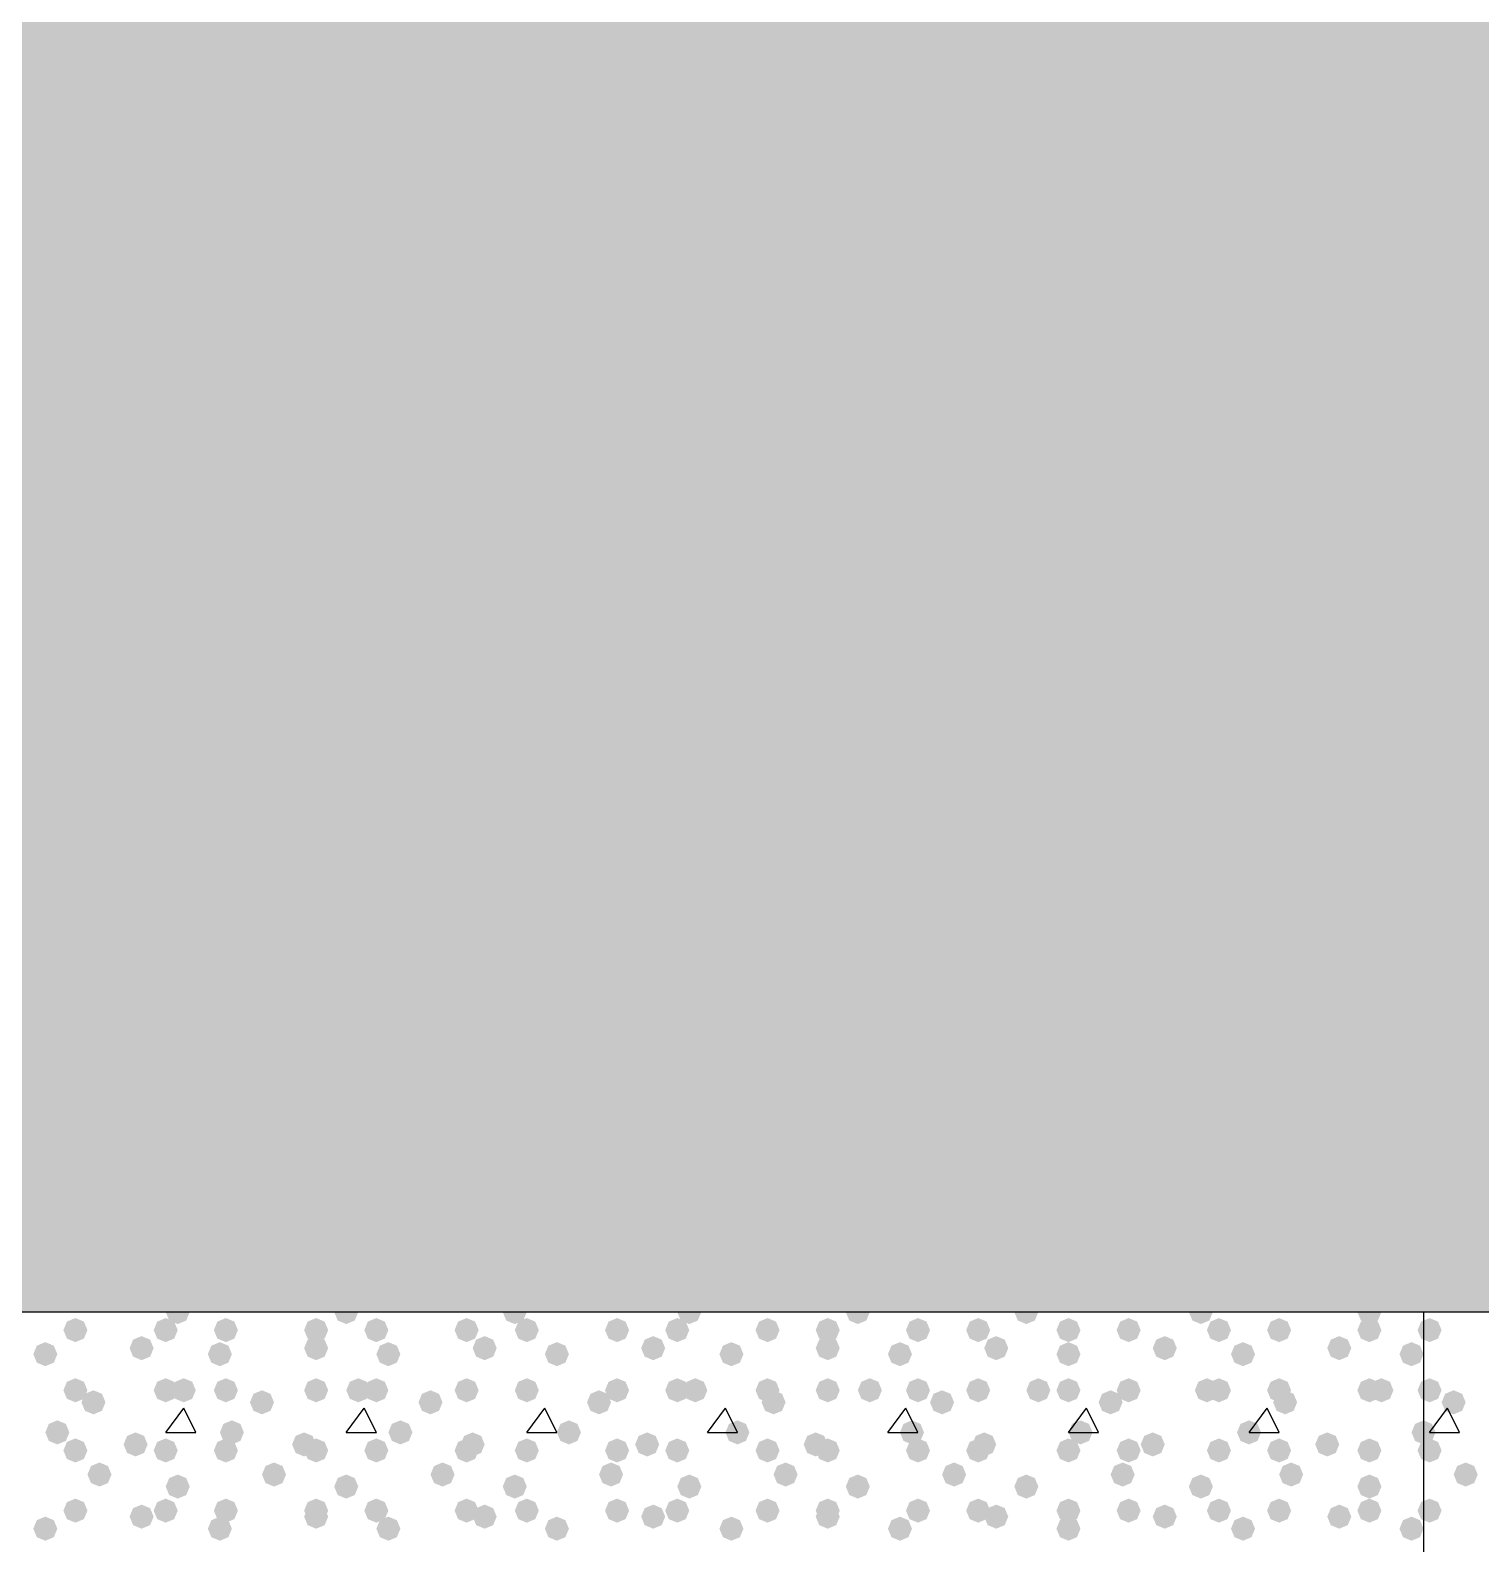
# Model space of a CAD drawing. Header units: millimetres. Extents: x 0 to 420, y 0 to 297.
# Drawn here: x 247.63 to 257.83, y 199.62 to 210.27 of the extents above; entities that cross this region are included whole.
import ezdxf

# ---------------------------------------------------------------- set-up
doc = ezdxf.new("R2010")
doc.units = ezdxf.units.MM
doc.layers.get('0').update_dxf_attribs({"linetype": 'CONTINUOUS'})

msp = doc.modelspace()

# ---------------------------------------------------------------- hatches: boundary and pattern name
at = {"true_color": 0x000008}
h = msp.add_hatch(color=0, dxfattribs=at)
h.paths.add_polyline_path([(378.544667, 220.345), (217.17, 220.345), (378.544667, 201.252667)], flags=0)
h.paths.add_polyline_path([(217.17, 220.345), (378.544667, 201.252667), (217.17, 201.252667)], flags=0)
for points in [[(248.750667, 201.252667), (248.725796, 201.192871), (248.666, 201.168), (248.606204, 201.192871), (248.581333, 201.252667), (248.606204, 201.312462), (248.666, 201.337333), (248.725796, 201.312463)], [(249.936, 201.252667), (249.911129, 201.192871), (249.851333, 201.168), (249.791538, 201.192871), (249.766667, 201.252667), (249.791537, 201.312462), (249.851333, 201.337333), (249.911129, 201.312463)], [(251.121333, 201.252667), (251.096462, 201.192871), (251.036667, 201.168), (250.976871, 201.192871), (250.952, 201.252667), (250.976871, 201.312462), (251.036667, 201.337333), (251.096462, 201.312463)], [(252.349, 201.252667), (252.324129, 201.192871), (252.264333, 201.168), (252.204538, 201.192871), (252.179667, 201.252667), (252.204537, 201.312462), (252.264333, 201.337333), (252.324129, 201.312463)], [(253.534333, 201.252667), (253.509462, 201.192871), (253.449667, 201.168), (253.389871, 201.192871), (253.365, 201.252667), (253.389871, 201.312462), (253.449667, 201.337333), (253.509462, 201.312463)], [(254.719667, 201.252667), (254.694796, 201.192871), (254.635, 201.168), (254.575204, 201.192871), (254.550333, 201.252667), (254.575204, 201.312462), (254.635, 201.337333), (254.694796, 201.312463)], [(255.947333, 201.252667), (255.922462, 201.192871), (255.862667, 201.168), (255.802871, 201.192871), (255.778, 201.252667), (255.802871, 201.312462), (255.862667, 201.337333), (255.922462, 201.312463)], [(257.132667, 201.252667), (257.107796, 201.192871), (257.048, 201.168), (256.988204, 201.192871), (256.963333, 201.252667), (256.988204, 201.312462), (257.048, 201.337333), (257.107796, 201.312463)], [(248.031, 201.125667), (248.006129, 201.065871), (247.946333, 201.041), (247.886538, 201.065871), (247.861667, 201.125667), (247.886537, 201.185462), (247.946333, 201.210333), (248.006129, 201.185463)], [(248.666, 201.125667), (248.641129, 201.065871), (248.581333, 201.041), (248.521538, 201.065871), (248.496667, 201.125667), (248.521537, 201.185462), (248.581333, 201.210333), (248.641129, 201.185463)], [(249.089333, 201.125667), (249.064462, 201.065871), (249.004667, 201.041), (248.944871, 201.065871), (248.92, 201.125667), (248.944871, 201.185462), (249.004667, 201.210333), (249.064462, 201.185463)], [(249.724333, 201.125667), (249.699462, 201.065871), (249.639667, 201.041), (249.579871, 201.065871), (249.555, 201.125667), (249.579871, 201.185462), (249.639667, 201.210333), (249.699462, 201.185463)], [(250.147667, 201.125667), (250.122796, 201.065871), (250.063, 201.041), (250.003204, 201.065871), (249.978333, 201.125667), (250.003204, 201.185462), (250.063, 201.210333), (250.122796, 201.185463)], [(250.782667, 201.125667), (250.757796, 201.065871), (250.698, 201.041), (250.638204, 201.065871), (250.613333, 201.125667), (250.638204, 201.185462), (250.698, 201.210333), (250.757796, 201.185463)], [(251.206, 201.125667), (251.181129, 201.065871), (251.121333, 201.041), (251.061538, 201.065871), (251.036667, 201.125667), (251.061537, 201.185462), (251.121333, 201.210333), (251.181129, 201.185463)], [(251.841, 201.125667), (251.816129, 201.065871), (251.756333, 201.041), (251.696538, 201.065871), (251.671667, 201.125667), (251.696537, 201.185462), (251.756333, 201.210333), (251.816129, 201.185463)], [(252.264333, 201.125667), (252.239463, 201.065871), (252.179667, 201.041), (252.119871, 201.065871), (252.095, 201.125667), (252.119871, 201.185462), (252.179667, 201.210333), (252.239462, 201.185463)], [(252.899333, 201.125667), (252.874462, 201.065871), (252.814667, 201.041), (252.754871, 201.065871), (252.73, 201.125667), (252.754871, 201.185462), (252.814667, 201.210333), (252.874462, 201.185463)], [(253.322667, 201.125667), (253.297796, 201.065871), (253.238, 201.041), (253.178204, 201.065871), (253.153333, 201.125667), (253.178204, 201.185462), (253.238, 201.210333), (253.297796, 201.185463)], [(253.957667, 201.125667), (253.932796, 201.065871), (253.873, 201.041), (253.813204, 201.065871), (253.788333, 201.125667), (253.813204, 201.185462), (253.873, 201.210333), (253.932796, 201.185463)], [(254.381, 201.125667), (254.356129, 201.065871), (254.296333, 201.041), (254.236538, 201.065871), (254.211667, 201.125667), (254.236537, 201.185462), (254.296333, 201.210333), (254.356129, 201.185463)], [(255.016, 201.125667), (254.991129, 201.065871), (254.931333, 201.041), (254.871538, 201.065871), (254.846667, 201.125667), (254.871537, 201.185462), (254.931333, 201.210333), (254.991129, 201.185463)], [(255.439333, 201.125667), (255.414463, 201.065871), (255.354667, 201.041), (255.294871, 201.065871), (255.27, 201.125667), (255.294871, 201.185462), (255.354667, 201.210333), (255.414462, 201.185463)], [(256.074333, 201.125667), (256.049463, 201.065871), (255.989667, 201.041), (255.929871, 201.065871), (255.905, 201.125667), (255.929871, 201.185462), (255.989667, 201.210333), (256.049462, 201.185463)], [(256.497667, 201.125667), (256.472796, 201.065871), (256.413, 201.041), (256.353204, 201.065871), (256.328333, 201.125667), (256.353204, 201.185462), (256.413, 201.210333), (256.472796, 201.185463)], [(257.132667, 201.125667), (257.107796, 201.065871), (257.048, 201.041), (256.988204, 201.065871), (256.963333, 201.125667), (256.988204, 201.185462), (257.048, 201.210333), (257.107796, 201.185463)], [(247.819333, 200.956333), (247.794463, 200.896537), (247.734667, 200.871667), (247.674871, 200.896537), (247.65, 200.956333), (247.674871, 201.016129), (247.734667, 201.041), (247.794462, 201.016129)], [(248.496667, 200.998667), (248.471796, 200.938871), (248.412, 200.914), (248.352204, 200.938871), (248.327333, 200.998667), (248.352204, 201.058462), (248.412, 201.083333), (248.471796, 201.058463)], [(249.047, 200.956333), (249.022129, 200.896537), (248.962333, 200.871667), (248.902537, 200.896537), (248.877667, 200.956333), (248.902537, 201.016129), (248.962333, 201.041), (249.022129, 201.016129)], [(249.724333, 200.998667), (249.699462, 200.938871), (249.639667, 200.914), (249.579871, 200.938871), (249.555, 200.998667), (249.579871, 201.058462), (249.639667, 201.083333), (249.699462, 201.058463)], [(250.232333, 200.956333), (250.207462, 200.896537), (250.147667, 200.871667), (250.087871, 200.896537), (250.063, 200.956333), (250.087871, 201.016129), (250.147667, 201.041), (250.207462, 201.016129)], [(250.909667, 200.998667), (250.884796, 200.938871), (250.825, 200.914), (250.765204, 200.938871), (250.740333, 200.998667), (250.765204, 201.058462), (250.825, 201.083333), (250.884796, 201.058463)], [(251.417667, 200.956333), (251.392796, 200.896537), (251.333, 200.871667), (251.273204, 200.896537), (251.248333, 200.956333), (251.273204, 201.016129), (251.333, 201.041), (251.392796, 201.016129)], [(252.095, 200.998667), (252.070129, 200.938871), (252.010333, 200.914), (251.950538, 200.938871), (251.925667, 200.998667), (251.950537, 201.058462), (252.010333, 201.083333), (252.070129, 201.058463)], [(252.645333, 200.956333), (252.620462, 200.896537), (252.560667, 200.871667), (252.500871, 200.896537), (252.476, 200.956333), (252.500871, 201.016129), (252.560667, 201.041), (252.620462, 201.016129)], [(253.322667, 200.998667), (253.297796, 200.938871), (253.238, 200.914), (253.178204, 200.938871), (253.153333, 200.998667), (253.178204, 201.058462), (253.238, 201.083333), (253.297796, 201.058463)], [(253.830667, 200.956333), (253.805796, 200.896537), (253.746, 200.871667), (253.686204, 200.896537), (253.661333, 200.956333), (253.686204, 201.016129), (253.746, 201.041), (253.805796, 201.016129)], [(254.508, 200.998667), (254.483129, 200.938871), (254.423333, 200.914), (254.363538, 200.938871), (254.338667, 200.998667), (254.363537, 201.058462), (254.423333, 201.083333), (254.483129, 201.058463)], [(255.016, 200.956333), (254.991129, 200.896537), (254.931333, 200.871667), (254.871538, 200.896537), (254.846667, 200.956333), (254.871537, 201.016129), (254.931333, 201.041), (254.991129, 201.016129)], [(255.693333, 200.998667), (255.668462, 200.938871), (255.608667, 200.914), (255.548871, 200.938871), (255.524, 200.998667), (255.548871, 201.058462), (255.608667, 201.083333), (255.668462, 201.058463)], [(256.243667, 200.956333), (256.218796, 200.896537), (256.159, 200.871667), (256.099204, 200.896537), (256.074333, 200.956333), (256.099204, 201.016129), (256.159, 201.041), (256.218796, 201.016129)], [(256.921, 200.998667), (256.896129, 200.938871), (256.836333, 200.914), (256.776538, 200.938871), (256.751667, 200.998667), (256.776537, 201.058462), (256.836333, 201.083333), (256.896129, 201.058463)], [(257.429, 200.956333), (257.404129, 200.896537), (257.344333, 200.871667), (257.284538, 200.896537), (257.259667, 200.956333), (257.284537, 201.016129), (257.344333, 201.041), (257.404129, 201.016129)], [(248.031, 200.702333), (248.006129, 200.642537), (247.946333, 200.617667), (247.886538, 200.642537), (247.861667, 200.702333), (247.886537, 200.762129), (247.946333, 200.787), (248.006129, 200.762129)], [(248.158, 200.617667), (248.133129, 200.557871), (248.073333, 200.533), (248.013537, 200.557871), (247.988667, 200.617667), (248.013537, 200.677462), (248.073333, 200.702333), (248.133129, 200.677463)], [(248.666, 200.702333), (248.641129, 200.642537), (248.581333, 200.617667), (248.521538, 200.642537), (248.496667, 200.702333), (248.521537, 200.762129), (248.581333, 200.787), (248.641129, 200.762129)], [(248.793, 200.702333), (248.768129, 200.642537), (248.708333, 200.617667), (248.648538, 200.642537), (248.623667, 200.702333), (248.648537, 200.762129), (248.708333, 200.787), (248.768129, 200.762129)], [(249.089333, 200.702333), (249.064462, 200.642537), (249.004667, 200.617667), (248.944871, 200.642537), (248.92, 200.702333), (248.944871, 200.762129), (249.004667, 200.787), (249.064462, 200.762129)], [(249.343333, 200.617667), (249.318463, 200.557871), (249.258667, 200.533), (249.198871, 200.557871), (249.174, 200.617667), (249.198871, 200.677462), (249.258667, 200.702333), (249.318462, 200.677463)], [(249.724333, 200.702333), (249.699462, 200.642537), (249.639667, 200.617667), (249.579871, 200.642537), (249.555, 200.702333), (249.579871, 200.762129), (249.639667, 200.787), (249.699462, 200.762129)], [(250.020667, 200.702333), (249.995796, 200.642537), (249.936, 200.617667), (249.876204, 200.642537), (249.851333, 200.702333), (249.876204, 200.762129), (249.936, 200.787), (249.995796, 200.762129)], [(250.147667, 200.702333), (250.122796, 200.642537), (250.063, 200.617667), (250.003204, 200.642537), (249.978333, 200.702333), (250.003204, 200.762129), (250.063, 200.787), (250.122796, 200.762129)], [(250.528667, 200.617667), (250.503796, 200.557871), (250.444, 200.533), (250.384204, 200.557871), (250.359333, 200.617667), (250.384204, 200.677462), (250.444, 200.702333), (250.503796, 200.677463)], [(250.782667, 200.702333), (250.757796, 200.642537), (250.698, 200.617667), (250.638204, 200.642537), (250.613333, 200.702333), (250.638204, 200.762129), (250.698, 200.787), (250.757796, 200.762129)], [(251.206, 200.702333), (251.181129, 200.642537), (251.121333, 200.617667), (251.061538, 200.642537), (251.036667, 200.702333), (251.061537, 200.762129), (251.121333, 200.787), (251.181129, 200.762129)], [(251.206, 200.702333), (251.181129, 200.642537), (251.121333, 200.617667), (251.061538, 200.642537), (251.036667, 200.702333), (251.061537, 200.762129), (251.121333, 200.787), (251.181129, 200.762129)], [(251.714, 200.617667), (251.689129, 200.557871), (251.629333, 200.533), (251.569538, 200.557871), (251.544667, 200.617667), (251.569537, 200.677462), (251.629333, 200.702333), (251.689129, 200.677463)], [(251.841, 200.702333), (251.816129, 200.642537), (251.756333, 200.617667), (251.696538, 200.642537), (251.671667, 200.702333), (251.696537, 200.762129), (251.756333, 200.787), (251.816129, 200.762129)], [(252.264333, 200.702333), (252.239463, 200.642537), (252.179667, 200.617667), (252.119871, 200.642537), (252.095, 200.702333), (252.119871, 200.762129), (252.179667, 200.787), (252.239462, 200.762129)], [(252.391333, 200.702333), (252.366462, 200.642537), (252.306667, 200.617667), (252.246871, 200.642537), (252.222, 200.702333), (252.246871, 200.762129), (252.306667, 200.787), (252.366462, 200.762129)], [(252.899333, 200.702333), (252.874462, 200.642537), (252.814667, 200.617667), (252.754871, 200.642537), (252.73, 200.702333), (252.754871, 200.762129), (252.814667, 200.787), (252.874462, 200.762129)], [(252.941667, 200.617667), (252.916796, 200.557871), (252.857, 200.533), (252.797204, 200.557871), (252.772333, 200.617667), (252.797204, 200.677462), (252.857, 200.702333), (252.916796, 200.677463)], [(253.322667, 200.702333), (253.297796, 200.642537), (253.238, 200.617667), (253.178204, 200.642537), (253.153333, 200.702333), (253.178204, 200.762129), (253.238, 200.787), (253.297796, 200.762129)], [(253.619, 200.702333), (253.594129, 200.642537), (253.534333, 200.617667), (253.474538, 200.642537), (253.449667, 200.702333), (253.474537, 200.762129), (253.534333, 200.787), (253.594129, 200.762129)], [(253.957667, 200.702333), (253.932796, 200.642537), (253.873, 200.617667), (253.813204, 200.642537), (253.788333, 200.702333), (253.813204, 200.762129), (253.873, 200.787), (253.932796, 200.762129)], [(254.127, 200.617667), (254.102129, 200.557871), (254.042333, 200.533), (253.982537, 200.557871), (253.957667, 200.617667), (253.982537, 200.677462), (254.042333, 200.702333), (254.102129, 200.677463)], [(254.381, 200.702333), (254.356129, 200.642537), (254.296333, 200.617667), (254.236538, 200.642537), (254.211667, 200.702333), (254.236537, 200.762129), (254.296333, 200.787), (254.356129, 200.762129)], [(254.804333, 200.702333), (254.779462, 200.642537), (254.719667, 200.617667), (254.659871, 200.642537), (254.635, 200.702333), (254.659871, 200.762129), (254.719667, 200.787), (254.779462, 200.762129)], [(255.016, 200.702333), (254.991129, 200.642537), (254.931333, 200.617667), (254.871538, 200.642537), (254.846667, 200.702333), (254.871537, 200.762129), (254.931333, 200.787), (254.991129, 200.762129)], [(255.312333, 200.617667), (255.287463, 200.557871), (255.227667, 200.533), (255.167871, 200.557871), (255.143, 200.617667), (255.167871, 200.677462), (255.227667, 200.702333), (255.287462, 200.677463)], [(255.439333, 200.702333), (255.414463, 200.642537), (255.354667, 200.617667), (255.294871, 200.642537), (255.27, 200.702333), (255.294871, 200.762129), (255.354667, 200.787), (255.414462, 200.762129)], [(255.989667, 200.702333), (255.964796, 200.642537), (255.905, 200.617667), (255.845204, 200.642537), (255.820333, 200.702333), (255.845204, 200.762129), (255.905, 200.787), (255.964796, 200.762129)], [(256.074333, 200.702333), (256.049463, 200.642537), (255.989667, 200.617667), (255.929871, 200.642537), (255.905, 200.702333), (255.929871, 200.762129), (255.989667, 200.787), (256.049462, 200.762129)], [(256.497667, 200.702333), (256.472796, 200.642537), (256.413, 200.617667), (256.353204, 200.642537), (256.328333, 200.702333), (256.353204, 200.762129), (256.413, 200.787), (256.472796, 200.762129)], [(256.54, 200.617667), (256.515129, 200.557871), (256.455333, 200.533), (256.395538, 200.557871), (256.370667, 200.617667), (256.395537, 200.677462), (256.455333, 200.702333), (256.515129, 200.677463)], [(257.132667, 200.702333), (257.107796, 200.642537), (257.048, 200.617667), (256.988204, 200.642537), (256.963333, 200.702333), (256.988204, 200.762129), (257.048, 200.787), (257.107796, 200.762129)], [(257.217333, 200.702333), (257.192462, 200.642537), (257.132667, 200.617667), (257.072871, 200.642537), (257.048, 200.702333), (257.072871, 200.762129), (257.132667, 200.787), (257.192462, 200.762129)], [(247.904, 200.406), (247.879129, 200.346204), (247.819333, 200.321333), (247.759538, 200.346204), (247.734667, 200.406), (247.759537, 200.465796), (247.819333, 200.490667), (247.879129, 200.465796)], [(249.131667, 200.406), (249.106796, 200.346204), (249.047, 200.321333), (248.987204, 200.346204), (248.962333, 200.406), (248.987204, 200.465796), (249.047, 200.490667), (249.106796, 200.465796)], [(250.317, 200.406), (250.292129, 200.346204), (250.232333, 200.321333), (250.172537, 200.346204), (250.147667, 200.406), (250.172537, 200.465796), (250.232333, 200.490667), (250.292129, 200.465796)], [(251.502333, 200.406), (251.477463, 200.346204), (251.417667, 200.321333), (251.357871, 200.346204), (251.333, 200.406), (251.357871, 200.465796), (251.417667, 200.490667), (251.477462, 200.465796)], [(252.687667, 200.406), (252.662796, 200.346204), (252.603, 200.321333), (252.543204, 200.346204), (252.518333, 200.406), (252.543204, 200.465796), (252.603, 200.490667), (252.662796, 200.465796)], [(253.915333, 200.406), (253.890462, 200.346204), (253.830667, 200.321333), (253.770871, 200.346204), (253.746, 200.406), (253.770871, 200.465796), (253.830667, 200.490667), (253.890462, 200.465796)], [(255.100667, 200.406), (255.075796, 200.346204), (255.016, 200.321333), (254.956204, 200.346204), (254.931333, 200.406), (254.956204, 200.465796), (255.016, 200.490667), (255.075796, 200.465796)], [(256.286, 200.406), (256.261129, 200.346204), (256.201333, 200.321333), (256.141538, 200.346204), (256.116667, 200.406), (256.141537, 200.465796), (256.201333, 200.490667), (256.261129, 200.465796)], [(257.513667, 200.406), (257.488796, 200.346204), (257.429, 200.321333), (257.369204, 200.346204), (257.344333, 200.406), (257.369204, 200.465796), (257.429, 200.490667), (257.488796, 200.465796)], [(248.454333, 200.321333), (248.429463, 200.261537), (248.369667, 200.236667), (248.309871, 200.261537), (248.285, 200.321333), (248.309871, 200.381129), (248.369667, 200.406), (248.429462, 200.381129)], [(249.639667, 200.321333), (249.614796, 200.261537), (249.555, 200.236667), (249.495204, 200.261537), (249.470333, 200.321333), (249.495204, 200.381129), (249.555, 200.406), (249.614796, 200.381129)], [(250.825, 200.321333), (250.800129, 200.261537), (250.740333, 200.236667), (250.680538, 200.261537), (250.655667, 200.321333), (250.680537, 200.381129), (250.740333, 200.406), (250.800129, 200.381129)], [(252.052667, 200.321333), (252.027796, 200.261537), (251.968, 200.236667), (251.908204, 200.261537), (251.883333, 200.321333), (251.908204, 200.381129), (251.968, 200.406), (252.027796, 200.381129)], [(253.238, 200.321333), (253.213129, 200.261537), (253.153333, 200.236667), (253.093538, 200.261537), (253.068667, 200.321333), (253.093537, 200.381129), (253.153333, 200.406), (253.213129, 200.381129)], [(254.423333, 200.321333), (254.398462, 200.261537), (254.338667, 200.236667), (254.278871, 200.261537), (254.254, 200.321333), (254.278871, 200.381129), (254.338667, 200.406), (254.398462, 200.381129)], [(255.608667, 200.321333), (255.583796, 200.261537), (255.524, 200.236667), (255.464204, 200.261537), (255.439333, 200.321333), (255.464204, 200.381129), (255.524, 200.406), (255.583796, 200.381129)], [(256.836333, 200.321333), (256.811462, 200.261537), (256.751667, 200.236667), (256.691871, 200.261537), (256.667, 200.321333), (256.691871, 200.381129), (256.751667, 200.406), (256.811462, 200.381129)], [(248.031, 200.279), (248.006129, 200.219204), (247.946333, 200.194333), (247.886538, 200.219204), (247.861667, 200.279), (247.886537, 200.338796), (247.946333, 200.363667), (248.006129, 200.338796)], [(248.666, 200.279), (248.641129, 200.219204), (248.581333, 200.194333), (248.521538, 200.219204), (248.496667, 200.279), (248.521537, 200.338796), (248.581333, 200.363667), (248.641129, 200.338796)], [(249.089333, 200.279), (249.064462, 200.219204), (249.004667, 200.194333), (248.944871, 200.219204), (248.92, 200.279), (248.944871, 200.338796), (249.004667, 200.363667), (249.064462, 200.338796)], [(249.724333, 200.279), (249.699462, 200.219204), (249.639667, 200.194333), (249.579871, 200.219204), (249.555, 200.279), (249.579871, 200.338796), (249.639667, 200.363667), (249.699462, 200.338796)], [(250.147667, 200.279), (250.122796, 200.219204), (250.063, 200.194333), (250.003204, 200.219204), (249.978333, 200.279), (250.003204, 200.338796), (250.063, 200.363667), (250.122796, 200.338796)], [(250.782667, 200.279), (250.757796, 200.219204), (250.698, 200.194333), (250.638204, 200.219204), (250.613333, 200.279), (250.638204, 200.338796), (250.698, 200.363667), (250.757796, 200.338796)], [(251.206, 200.279), (251.181129, 200.219204), (251.121333, 200.194333), (251.061538, 200.219204), (251.036667, 200.279), (251.061537, 200.338796), (251.121333, 200.363667), (251.181129, 200.338796)], [(251.841, 200.279), (251.816129, 200.219204), (251.756333, 200.194333), (251.696538, 200.219204), (251.671667, 200.279), (251.696537, 200.338796), (251.756333, 200.363667), (251.816129, 200.338796)], [(252.264333, 200.279), (252.239463, 200.219204), (252.179667, 200.194333), (252.119871, 200.219204), (252.095, 200.279), (252.119871, 200.338796), (252.179667, 200.363667), (252.239462, 200.338796)], [(252.899333, 200.279), (252.874462, 200.219204), (252.814667, 200.194333), (252.754871, 200.219204), (252.73, 200.279), (252.754871, 200.338796), (252.814667, 200.363667), (252.874462, 200.338796)], [(253.322667, 200.279), (253.297796, 200.219204), (253.238, 200.194333), (253.178204, 200.219204), (253.153333, 200.279), (253.178204, 200.338796), (253.238, 200.363667), (253.297796, 200.338796)], [(253.957667, 200.279), (253.932796, 200.219204), (253.873, 200.194333), (253.813204, 200.219204), (253.788333, 200.279), (253.813204, 200.338796), (253.873, 200.363667), (253.932796, 200.338796)], [(254.381, 200.279), (254.356129, 200.219204), (254.296333, 200.194333), (254.236538, 200.219204), (254.211667, 200.279), (254.236537, 200.338796), (254.296333, 200.363667), (254.356129, 200.338796)], [(255.016, 200.279), (254.991129, 200.219204), (254.931333, 200.194333), (254.871538, 200.219204), (254.846667, 200.279), (254.871537, 200.338796), (254.931333, 200.363667), (254.991129, 200.338796)], [(255.439333, 200.279), (255.414463, 200.219204), (255.354667, 200.194333), (255.294871, 200.219204), (255.27, 200.279), (255.294871, 200.338796), (255.354667, 200.363667), (255.414462, 200.338796)], [(256.074333, 200.279), (256.049463, 200.219204), (255.989667, 200.194333), (255.929871, 200.219204), (255.905, 200.279), (255.929871, 200.338796), (255.989667, 200.363667), (256.049462, 200.338796)], [(256.497667, 200.279), (256.472796, 200.219204), (256.413, 200.194333), (256.353204, 200.219204), (256.328333, 200.279), (256.353204, 200.338796), (256.413, 200.363667), (256.472796, 200.338796)], [(257.132667, 200.279), (257.107796, 200.219204), (257.048, 200.194333), (256.988204, 200.219204), (256.963333, 200.279), (256.988204, 200.338796), (257.048, 200.363667), (257.107796, 200.338796)], [(248.200333, 200.109667), (248.175462, 200.049871), (248.115667, 200.025), (248.055871, 200.049871), (248.031, 200.109667), (248.055871, 200.169462), (248.115667, 200.194333), (248.175462, 200.169463)], [(249.428, 200.109667), (249.403129, 200.049871), (249.343333, 200.025), (249.283537, 200.049871), (249.258667, 200.109667), (249.283537, 200.169462), (249.343333, 200.194333), (249.403129, 200.169463)], [(250.613333, 200.109667), (250.588462, 200.049871), (250.528667, 200.025), (250.468871, 200.049871), (250.444, 200.109667), (250.468871, 200.169462), (250.528667, 200.194333), (250.588462, 200.169463)], [(251.798667, 200.109667), (251.773796, 200.049871), (251.714, 200.025), (251.654204, 200.049871), (251.629333, 200.109667), (251.654204, 200.169462), (251.714, 200.194333), (251.773796, 200.169463)], [(253.026333, 200.109667), (253.001462, 200.049871), (252.941667, 200.025), (252.881871, 200.049871), (252.857, 200.109667), (252.881871, 200.169462), (252.941667, 200.194333), (253.001462, 200.169463)], [(254.211667, 200.109667), (254.186796, 200.049871), (254.127, 200.025), (254.067204, 200.049871), (254.042333, 200.109667), (254.067204, 200.169462), (254.127, 200.194333), (254.186796, 200.169463)], [(255.397, 200.109667), (255.372129, 200.049871), (255.312333, 200.025), (255.252537, 200.049871), (255.227667, 200.109667), (255.252537, 200.169462), (255.312333, 200.194333), (255.372129, 200.169463)], [(256.582333, 200.109667), (256.557462, 200.049871), (256.497667, 200.025), (256.437871, 200.049871), (256.413, 200.109667), (256.437871, 200.169462), (256.497667, 200.194333), (256.557462, 200.169463)], [(248.750667, 200.025), (248.725796, 199.965204), (248.666, 199.940333), (248.606204, 199.965204), (248.581333, 200.025), (248.606204, 200.084796), (248.666, 200.109667), (248.725796, 200.084796)], [(249.936, 200.025), (249.911129, 199.965204), (249.851333, 199.940333), (249.791538, 199.965204), (249.766667, 200.025), (249.791537, 200.084796), (249.851333, 200.109667), (249.911129, 200.084796)], [(251.121333, 200.025), (251.096462, 199.965204), (251.036667, 199.940333), (250.976871, 199.965204), (250.952, 200.025), (250.976871, 200.084796), (251.036667, 200.109667), (251.096462, 200.084796)], [(252.349, 200.025), (252.324129, 199.965204), (252.264333, 199.940333), (252.204538, 199.965204), (252.179667, 200.025), (252.204537, 200.084796), (252.264333, 200.109667), (252.324129, 200.084796)], [(253.534333, 200.025), (253.509462, 199.965204), (253.449667, 199.940333), (253.389871, 199.965204), (253.365, 200.025), (253.389871, 200.084796), (253.449667, 200.109667), (253.509462, 200.084796)], [(254.719667, 200.025), (254.694796, 199.965204), (254.635, 199.940333), (254.575204, 199.965204), (254.550333, 200.025), (254.575204, 200.084796), (254.635, 200.109667), (254.694796, 200.084796)], [(255.947333, 200.025), (255.922462, 199.965204), (255.862667, 199.940333), (255.802871, 199.965204), (255.778, 200.025), (255.802871, 200.084796), (255.862667, 200.109667), (255.922462, 200.084796)], [(257.132667, 200.025), (257.107796, 199.965204), (257.048, 199.940333), (256.988204, 199.965204), (256.963333, 200.025), (256.988204, 200.084796), (257.048, 200.109667), (257.107796, 200.084796)], [(248.031, 199.855667), (248.006129, 199.795871), (247.946333, 199.771), (247.886538, 199.795871), (247.861667, 199.855667), (247.886537, 199.915462), (247.946333, 199.940333), (248.006129, 199.915463)], [(248.496667, 199.813333), (248.471796, 199.753537), (248.412, 199.728667), (248.352204, 199.753537), (248.327333, 199.813333), (248.352204, 199.873129), (248.412, 199.898), (248.471796, 199.873129)], [(248.666, 199.855667), (248.641129, 199.795871), (248.581333, 199.771), (248.521538, 199.795871), (248.496667, 199.855667), (248.521537, 199.915462), (248.581333, 199.940333), (248.641129, 199.915463)], [(249.089333, 199.855667), (249.064462, 199.795871), (249.004667, 199.771), (248.944871, 199.795871), (248.92, 199.855667), (248.944871, 199.915462), (249.004667, 199.940333), (249.064462, 199.915463)], [(249.724333, 199.855667), (249.699462, 199.795871), (249.639667, 199.771), (249.579871, 199.795871), (249.555, 199.855667), (249.579871, 199.915462), (249.639667, 199.940333), (249.699462, 199.915463)], [(249.724333, 199.813333), (249.699462, 199.753537), (249.639667, 199.728667), (249.579871, 199.753537), (249.555, 199.813333), (249.579871, 199.873129), (249.639667, 199.898), (249.699462, 199.873129)], [(250.147667, 199.855667), (250.122796, 199.795871), (250.063, 199.771), (250.003204, 199.795871), (249.978333, 199.855667), (250.003204, 199.915462), (250.063, 199.940333), (250.122796, 199.915463)], [(250.782667, 199.855667), (250.757796, 199.795871), (250.698, 199.771), (250.638204, 199.795871), (250.613333, 199.855667), (250.638204, 199.915462), (250.698, 199.940333), (250.757796, 199.915463)], [(250.909667, 199.813333), (250.884796, 199.753537), (250.825, 199.728667), (250.765204, 199.753537), (250.740333, 199.813333), (250.765204, 199.873129), (250.825, 199.898), (250.884796, 199.873129)], [(251.206, 199.855667), (251.181129, 199.795871), (251.121333, 199.771), (251.061538, 199.795871), (251.036667, 199.855667), (251.061537, 199.915462), (251.121333, 199.940333), (251.181129, 199.915463)], [(251.841, 199.855667), (251.816129, 199.795871), (251.756333, 199.771), (251.696538, 199.795871), (251.671667, 199.855667), (251.696537, 199.915462), (251.756333, 199.940333), (251.816129, 199.915463)], [(252.095, 199.813333), (252.070129, 199.753537), (252.010333, 199.728667), (251.950538, 199.753537), (251.925667, 199.813333), (251.950537, 199.873129), (252.010333, 199.898), (252.070129, 199.873129)], [(252.264333, 199.855667), (252.239463, 199.795871), (252.179667, 199.771), (252.119871, 199.795871), (252.095, 199.855667), (252.119871, 199.915462), (252.179667, 199.940333), (252.239462, 199.915463)], [(252.899333, 199.855667), (252.874462, 199.795871), (252.814667, 199.771), (252.754871, 199.795871), (252.73, 199.855667), (252.754871, 199.915462), (252.814667, 199.940333), (252.874462, 199.915463)], [(253.322667, 199.855667), (253.297796, 199.795871), (253.238, 199.771), (253.178204, 199.795871), (253.153333, 199.855667), (253.178204, 199.915462), (253.238, 199.940333), (253.297796, 199.915463)], [(253.322667, 199.813333), (253.297796, 199.753537), (253.238, 199.728667), (253.178204, 199.753537), (253.153333, 199.813333), (253.178204, 199.873129), (253.238, 199.898), (253.297796, 199.873129)], [(253.957667, 199.855667), (253.932796, 199.795871), (253.873, 199.771), (253.813204, 199.795871), (253.788333, 199.855667), (253.813204, 199.915462), (253.873, 199.940333), (253.932796, 199.915463)], [(254.381, 199.855667), (254.356129, 199.795871), (254.296333, 199.771), (254.236538, 199.795871), (254.211667, 199.855667), (254.236537, 199.915462), (254.296333, 199.940333), (254.356129, 199.915463)], [(254.508, 199.813333), (254.483129, 199.753537), (254.423333, 199.728667), (254.363538, 199.753537), (254.338667, 199.813333), (254.363537, 199.873129), (254.423333, 199.898), (254.483129, 199.873129)], [(255.016, 199.855667), (254.991129, 199.795871), (254.931333, 199.771), (254.871538, 199.795871), (254.846667, 199.855667), (254.871537, 199.915462), (254.931333, 199.940333), (254.991129, 199.915463)], [(255.439333, 199.855667), (255.414463, 199.795871), (255.354667, 199.771), (255.294871, 199.795871), (255.27, 199.855667), (255.294871, 199.915462), (255.354667, 199.940333), (255.414462, 199.915463)], [(255.693333, 199.813333), (255.668462, 199.753537), (255.608667, 199.728667), (255.548871, 199.753537), (255.524, 199.813333), (255.548871, 199.873129), (255.608667, 199.898), (255.668462, 199.873129)], [(256.074333, 199.855667), (256.049463, 199.795871), (255.989667, 199.771), (255.929871, 199.795871), (255.905, 199.855667), (255.929871, 199.915462), (255.989667, 199.940333), (256.049462, 199.915463)], [(256.497667, 199.855667), (256.472796, 199.795871), (256.413, 199.771), (256.353204, 199.795871), (256.328333, 199.855667), (256.353204, 199.915462), (256.413, 199.940333), (256.472796, 199.915463)], [(256.921, 199.813333), (256.896129, 199.753537), (256.836333, 199.728667), (256.776538, 199.753537), (256.751667, 199.813333), (256.776537, 199.873129), (256.836333, 199.898), (256.896129, 199.873129)], [(257.132667, 199.855667), (257.107796, 199.795871), (257.048, 199.771), (256.988204, 199.795871), (256.963333, 199.855667), (256.988204, 199.915462), (257.048, 199.940333), (257.107796, 199.915463)], [(247.819333, 199.728667), (247.794463, 199.668871), (247.734667, 199.644), (247.674871, 199.668871), (247.65, 199.728667), (247.674871, 199.788462), (247.734667, 199.813333), (247.794462, 199.788463)], [(249.047, 199.728667), (249.022129, 199.668871), (248.962333, 199.644), (248.902537, 199.668871), (248.877667, 199.728667), (248.902537, 199.788462), (248.962333, 199.813333), (249.022129, 199.788463)], [(250.232333, 199.728667), (250.207462, 199.668871), (250.147667, 199.644), (250.087871, 199.668871), (250.063, 199.728667), (250.087871, 199.788462), (250.147667, 199.813333), (250.207462, 199.788463)], [(251.417667, 199.728667), (251.392796, 199.668871), (251.333, 199.644), (251.273204, 199.668871), (251.248333, 199.728667), (251.273204, 199.788462), (251.333, 199.813333), (251.392796, 199.788463)], [(252.645333, 199.728667), (252.620462, 199.668871), (252.560667, 199.644), (252.500871, 199.668871), (252.476, 199.728667), (252.500871, 199.788462), (252.560667, 199.813333), (252.620462, 199.788463)], [(253.830667, 199.728667), (253.805796, 199.668871), (253.746, 199.644), (253.686204, 199.668871), (253.661333, 199.728667), (253.686204, 199.788462), (253.746, 199.813333), (253.805796, 199.788463)], [(255.016, 199.728667), (254.991129, 199.668871), (254.931333, 199.644), (254.871538, 199.668871), (254.846667, 199.728667), (254.871537, 199.788462), (254.931333, 199.813333), (254.991129, 199.788463)], [(256.243667, 199.728667), (256.218796, 199.668871), (256.159, 199.644), (256.099204, 199.668871), (256.074333, 199.728667), (256.099204, 199.788462), (256.159, 199.813333), (256.218796, 199.788463)], [(257.429, 199.728667), (257.404129, 199.668871), (257.344333, 199.644), (257.284538, 199.668871), (257.259667, 199.728667), (257.284537, 199.788462), (257.344333, 199.813333), (257.404129, 199.788463)]]:
    msp.add_hatch(color=0, dxfattribs=at).paths.add_polyline_path(points, flags=0)
at = {"true_color": 0x000007}
for points in [[(257.556, 201.125667), (257.531129, 201.065871), (257.471333, 201.041), (257.411538, 201.065871), (257.386667, 201.125667), (257.411537, 201.185462), (257.471333, 201.210333), (257.531129, 201.185463)], [(257.556, 200.702333), (257.531129, 200.642537), (257.471333, 200.617667), (257.411538, 200.642537), (257.386667, 200.702333), (257.411537, 200.762129), (257.471333, 200.787), (257.531129, 200.762129)], [(257.725333, 200.617667), (257.700462, 200.557871), (257.640667, 200.533), (257.580871, 200.557871), (257.556, 200.617667), (257.580871, 200.677462), (257.640667, 200.702333), (257.700462, 200.677463)], [(257.556, 200.279), (257.531129, 200.219204), (257.471333, 200.194333), (257.411538, 200.219204), (257.386667, 200.279), (257.411537, 200.338796), (257.471333, 200.363667), (257.531129, 200.338796)], [(257.81, 200.109667), (257.785129, 200.049871), (257.725333, 200.025), (257.665538, 200.049871), (257.640667, 200.109667), (257.665537, 200.169462), (257.725333, 200.194333), (257.785129, 200.169463)], [(257.556, 199.855667), (257.531129, 199.795871), (257.471333, 199.771), (257.411538, 199.795871), (257.386667, 199.855667), (257.411537, 199.915462), (257.471333, 199.940333), (257.531129, 199.915463)]]:
    msp.add_hatch(color=0, dxfattribs=at).paths.add_polyline_path(points, flags=0)

# ---------------------------------------------------------------- linework, layer by layer
at = {"color": 0, "true_color": 0x000007}
for points in [[(31.369, 201.252667), (31.369, 177.927), (379.603, 177.927), (379.603, 201.252667), (217.17, 201.252667), (217.17, 222.461667), (193.844333, 222.461667), (193.844333, 201.252667)], [(31.369, 201.252667), (31.369, 177.927), (379.603, 177.927), (379.603, 201.252667), (217.17, 201.252667), (217.17, 222.461667), (193.844333, 222.461667), (193.844333, 201.252667)], [(257.429, 201.252667), (257.429, 199.136), (259.545667, 199.136), (259.545667, 201.252667)]]:
    msp.add_lwpolyline(points, close=True, dxfattribs=at)
at = {"color": 0, "true_color": 0x000008}
msp.add_lwpolyline([(217.17, 220.345), (378.544667, 201.252667), (217.17, 201.252667)], close=True, dxfattribs=at)
at = {"color": 0, "true_color": 0x000007}
for points in [[(257.429, 201.252667), (238.336667, 201.252667)], [(257.471333, 200.406), (257.598333, 200.575333)], [(257.683, 200.406), (257.598333, 200.575333)], [(257.471333, 200.406), (257.683, 200.406)]]:
    msp.add_lwpolyline(points, dxfattribs=at)
at = {"color": 0, "true_color": 0x000008}
for points in [[(248.581333, 200.406), (248.708333, 200.575333)], [(248.793, 200.406), (248.708333, 200.575333)], [(249.851333, 200.406), (249.978333, 200.575333)], [(250.063, 200.406), (249.978333, 200.575333)], [(251.121333, 200.406), (251.248333, 200.575333)], [(251.333, 200.406), (251.248333, 200.575333)], [(252.391333, 200.406), (252.518333, 200.575333)], [(252.603, 200.406), (252.518333, 200.575333)], [(253.661333, 200.406), (253.788333, 200.575333)], [(253.873, 200.406), (253.788333, 200.575333)], [(254.931333, 200.406), (255.058333, 200.575333)], [(255.143, 200.406), (255.058333, 200.575333)], [(256.201333, 200.406), (256.328333, 200.575333)], [(256.413, 200.406), (256.328333, 200.575333)], [(248.581333, 200.406), (248.793, 200.406)], [(249.851333, 200.406), (250.063, 200.406)], [(251.121333, 200.406), (251.333, 200.406)], [(252.391333, 200.406), (252.603, 200.406)], [(253.661333, 200.406), (253.873, 200.406)], [(254.931333, 200.406), (255.143, 200.406)], [(256.201333, 200.406), (256.413, 200.406)]]:
    msp.add_lwpolyline(points, dxfattribs=at)

doc.saveas('drawing.dxf')
